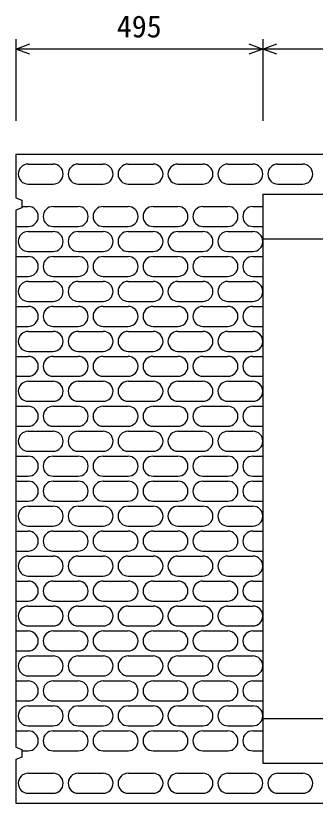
# Model space of a CAD drawing. Units: millimetres, scale not verified. Extents: x -16800 to 16800, y -5940 to 5940.
# Drawn here: x -9554 to -8954, y 2745 to 4322 of the extents above; entities that cross this region are included whole.
import ezdxf
from ezdxf.enums import TextEntityAlignment as Align

# ---------------------------------------------------------------- set-up
doc = ezdxf.new("R2010")
doc.units = ezdxf.units.MM
doc.header["$LTSCALE"] = 20
for name, color, linetype, lineweight in [('0-0_DIM', 7, 'Continuous', 25), ('0-2_HATCH', 6, 'Continuous', 25), ('0-5_OUTLINE', 3, 'Continuous', 25)]:
    doc.layers.add(name, color=color, linetype=linetype, lineweight=lineweight)
doc.styles.add('ＭＳ ゴシック', font='')
doc.styles.get('ＭＳ ゴシック').set_extended_font_data('MS Gothic')

msp = doc.modelspace()

# ---------------------------------------------------------------- linework, layer by layer
at = {"layer": '0-0_DIM'}
for p, q in [((-9553.83, 4275.39), (-9553.83, 4111.63)), ((-9058.83, 4275.39), (-9058.83, 4111.63)), ((-9058.83, 4255.39), (-9553.83, 4255.39)), ((-8048.83, 4255.39), (-9058.83, 4255.39))]:
    msp.add_line(p, q, dxfattribs=at)
for points in [[(-9525.64, 4245.13), (-9553.83, 4255.39), (-9525.64, 4265.65)], [(-9087.02, 4265.65), (-9058.83, 4255.39), (-9087.02, 4245.13)], [(-9030.64, 4245.13), (-9058.83, 4255.39), (-9030.64, 4265.65)]]:
    msp.add_lwpolyline(points, dxfattribs=at)
at = {"layer": '0-2_HATCH'}
for p, q in [((-9528.83, 4024.96), (-9478.83, 4024.96)), ((-9428.83, 4024.96), (-9378.83, 4024.96)), ((-9328.83, 4024.96), (-9278.83, 4024.96)), ((-9228.83, 4024.96), (-9178.83, 4024.96)), ((-9128.83, 4024.96), (-9078.83, 4024.96)), ((-9028.83, 4024.96), (-8978.83, 4024.96)), ((-9528.83, 3984.96), (-9478.83, 3984.96)), ((-9428.83, 3984.96), (-9378.83, 3984.96)), ((-9328.83, 3984.96), (-9278.83, 3984.96)), ((-9228.83, 3984.96), (-9178.83, 3984.96)), ((-9128.83, 3984.96), (-9078.83, 3984.96)), ((-9028.83, 3984.96), (-8978.83, 3984.96)), ((-9541.83, 3939.96), (-9528.83, 3939.96)), ((-9478.83, 3939.96), (-9428.83, 3939.96)), ((-9378.83, 3939.96), (-9328.83, 3939.96)), ((-9278.83, 3939.96), (-9228.83, 3939.96)), ((-9178.83, 3939.96), (-9128.83, 3939.96)), ((-9078.83, 3939.96), (-9058.83, 3939.96)), ((-9553.83, 3899.96), (-9528.83, 3899.96)), ((-9478.83, 3899.96), (-9428.83, 3899.96)), ((-9378.83, 3899.96), (-9328.83, 3899.96)), ((-9278.83, 3899.96), (-9228.83, 3899.96)), ((-9178.83, 3899.96), (-9128.83, 3899.96)), ((-9078.83, 3899.96), (-9058.83, 3899.96)), ((-9528.83, 3889.96), (-9478.83, 3889.96)), ((-9428.83, 3889.96), (-9378.83, 3889.96)), ((-9328.83, 3889.96), (-9278.83, 3889.96)), ((-9228.83, 3889.96), (-9178.83, 3889.96)), ((-9128.83, 3889.96), (-9078.83, 3889.96)), ((-9528.83, 3849.96), (-9478.83, 3849.96)), ((-9428.83, 3849.96), (-9378.83, 3849.96)), ((-9328.83, 3849.96), (-9278.83, 3849.96)), ((-9228.83, 3849.96), (-9178.83, 3849.96)), ((-9128.83, 3849.96), (-9078.83, 3849.96)), ((-9553.83, 3839.96), (-9528.83, 3839.96)), ((-9478.83, 3839.96), (-9428.83, 3839.96)), ((-9378.83, 3839.96), (-9328.83, 3839.96)), ((-9278.83, 3839.96), (-9228.83, 3839.96)), ((-9178.83, 3839.96), (-9128.83, 3839.96)), ((-9078.83, 3839.96), (-9058.83, 3839.96)), ((-9553.83, 3799.96), (-9528.83, 3799.96)), ((-9528.83, 3789.96), (-9478.83, 3789.96)), ((-9478.83, 3799.96), (-9428.83, 3799.96)), ((-9428.83, 3789.96), (-9378.83, 3789.96)), ((-9378.83, 3799.96), (-9328.83, 3799.96)), ((-9328.83, 3789.96), (-9278.83, 3789.96)), ((-9278.83, 3799.96), (-9228.83, 3799.96)), ((-9228.83, 3789.96), (-9178.83, 3789.96)), ((-9178.83, 3799.96), (-9128.83, 3799.96)), ((-9128.83, 3789.96), (-9078.83, 3789.96)), ((-9078.83, 3799.96), (-9058.83, 3799.96)), ((-9553.83, 3739.96), (-9528.83, 3739.96)), ((-9528.83, 3749.96), (-9478.83, 3749.96)), ((-9478.83, 3739.96), (-9428.83, 3739.96)), ((-9428.83, 3749.96), (-9378.83, 3749.96)), ((-9378.83, 3739.96), (-9328.83, 3739.96)), ((-9328.83, 3749.96), (-9278.83, 3749.96)), ((-9278.83, 3739.96), (-9228.83, 3739.96)), ((-9228.83, 3749.96), (-9178.83, 3749.96)), ((-9178.83, 3739.96), (-9128.83, 3739.96)), ((-9128.83, 3749.96), (-9078.83, 3749.96)), ((-9078.83, 3739.96), (-9058.83, 3739.96)), ((-9553.83, 3699.96), (-9528.83, 3699.96)), ((-9478.83, 3699.96), (-9428.83, 3699.96)), ((-9378.83, 3699.96), (-9328.83, 3699.96)), ((-9278.83, 3699.96), (-9228.83, 3699.96)), ((-9178.83, 3699.96), (-9128.83, 3699.96)), ((-9078.83, 3699.96), (-9058.83, 3699.96)), ((-9528.83, 3689.96), (-9478.83, 3689.96)), ((-9428.83, 3689.96), (-9378.83, 3689.96)), ((-9328.83, 3689.96), (-9278.83, 3689.96)), ((-9228.83, 3689.96), (-9178.83, 3689.96)), ((-9128.83, 3689.96), (-9078.83, 3689.96)), ((-9528.83, 3649.96), (-9478.83, 3649.96)), ((-9428.83, 3649.96), (-9378.83, 3649.96)), ((-9328.83, 3649.96), (-9278.83, 3649.96)), ((-9228.83, 3649.96), (-9178.83, 3649.96)), ((-9128.83, 3649.96), (-9078.83, 3649.96)), ((-9553.83, 3639.96), (-9528.83, 3639.96)), ((-9478.83, 3639.96), (-9428.83, 3639.96)), ((-9378.83, 3639.96), (-9328.83, 3639.96)), ((-9278.83, 3639.96), (-9228.83, 3639.96)), ((-9178.83, 3639.96), (-9128.83, 3639.96)), ((-9078.83, 3639.96), (-9058.83, 3639.96)), ((-9553.83, 3599.96), (-9528.83, 3599.96)), ((-9478.83, 3599.96), (-9428.83, 3599.96)), ((-9378.83, 3599.96), (-9328.83, 3599.96)), ((-9278.83, 3599.96), (-9228.83, 3599.96)), ((-9178.83, 3599.96), (-9128.83, 3599.96)), ((-9078.83, 3599.96), (-9058.83, 3599.96)), ((-9528.83, 3589.96), (-9478.83, 3589.96)), ((-9428.83, 3589.96), (-9378.83, 3589.96)), ((-9328.83, 3589.96), (-9278.83, 3589.96)), ((-9228.83, 3589.96), (-9178.83, 3589.96)), ((-9128.83, 3589.96), (-9078.83, 3589.96)), ((-9528.83, 3549.96), (-9478.83, 3549.96)), ((-9428.83, 3549.96), (-9378.83, 3549.96)), ((-9328.83, 3549.96), (-9278.83, 3549.96)), ((-9228.83, 3549.96), (-9178.83, 3549.96)), ((-9128.83, 3549.96), (-9078.83, 3549.96)), ((-9553.83, 3539.96), (-9528.83, 3539.96)), ((-9478.83, 3539.96), (-9428.83, 3539.96)), ((-9378.83, 3539.96), (-9328.83, 3539.96)), ((-9278.83, 3539.96), (-9228.83, 3539.96)), ((-9178.83, 3539.96), (-9128.83, 3539.96)), ((-9078.83, 3539.96), (-9058.83, 3539.96)), ((-9553.83, 3499.96), (-9528.83, 3499.96)), ((-9528.83, 3489.96), (-9478.83, 3489.96)), ((-9478.83, 3499.96), (-9428.83, 3499.96)), ((-9428.83, 3489.96), (-9378.83, 3489.96)), ((-9378.83, 3499.96), (-9328.83, 3499.96)), ((-9328.83, 3489.96), (-9278.83, 3489.96)), ((-9278.83, 3499.96), (-9228.83, 3499.96)), ((-9228.83, 3489.96), (-9178.83, 3489.96)), ((-9178.83, 3499.96), (-9128.83, 3499.96)), ((-9128.83, 3489.96), (-9078.83, 3489.96)), ((-9078.83, 3499.96), (-9058.83, 3499.96)), ((-9553.83, 3439.96), (-9528.83, 3439.96)), ((-9528.83, 3449.96), (-9478.83, 3449.96)), ((-9478.83, 3439.96), (-9428.83, 3439.96)), ((-9428.83, 3449.96), (-9378.83, 3449.96)), ((-9378.83, 3439.96), (-9328.83, 3439.96)), ((-9328.83, 3449.96), (-9278.83, 3449.96)), ((-9278.83, 3439.96), (-9228.83, 3439.96)), ((-9228.83, 3449.96), (-9178.83, 3449.96)), ((-9178.83, 3439.96), (-9128.83, 3439.96)), ((-9128.83, 3449.96), (-9078.83, 3449.96)), ((-9078.83, 3439.96), (-9058.83, 3439.96)), ((-9553.83, 3399.96), (-9528.83, 3399.96)), ((-9478.83, 3399.96), (-9428.83, 3399.96)), ((-9378.83, 3399.96), (-9328.83, 3399.96)), ((-9278.83, 3399.96), (-9228.83, 3399.96)), ((-9178.83, 3399.96), (-9128.83, 3399.96)), ((-9078.83, 3399.96), (-9058.83, 3399.96)), ((-9553.83, 3389.96), (-9528.83, 3389.96)), ((-9478.83, 3389.96), (-9428.83, 3389.96)), ((-9378.83, 3389.96), (-9328.83, 3389.96)), ((-9278.83, 3389.96), (-9228.83, 3389.96)), ((-9178.83, 3389.96), (-9128.83, 3389.96)), ((-9078.83, 3389.96), (-9058.83, 3389.96)), ((-9553.83, 3349.96), (-9528.83, 3349.96)), ((-9478.83, 3349.96), (-9428.83, 3349.96)), ((-9378.83, 3349.96), (-9328.83, 3349.96)), ((-9278.83, 3349.96), (-9228.83, 3349.96)), ((-9178.83, 3349.96), (-9128.83, 3349.96)), ((-9078.83, 3349.96), (-9058.83, 3349.96)), ((-9528.83, 3339.96), (-9478.83, 3339.96)), ((-9428.83, 3339.96), (-9378.83, 3339.96)), ((-9328.83, 3339.96), (-9278.83, 3339.96)), ((-9228.83, 3339.96), (-9178.83, 3339.96)), ((-9128.83, 3339.96), (-9078.83, 3339.96)), ((-9528.83, 3299.96), (-9478.83, 3299.96)), ((-9428.83, 3299.96), (-9378.83, 3299.96)), ((-9328.83, 3299.96), (-9278.83, 3299.96)), ((-9228.83, 3299.96), (-9178.83, 3299.96)), ((-9128.83, 3299.96), (-9078.83, 3299.96)), ((-9553.83, 3289.96), (-9528.83, 3289.96)), ((-9478.83, 3289.96), (-9428.83, 3289.96)), ((-9378.83, 3289.96), (-9328.83, 3289.96)), ((-9278.83, 3289.96), (-9228.83, 3289.96)), ((-9178.83, 3289.96), (-9128.83, 3289.96)), ((-9078.83, 3289.96), (-9058.83, 3289.96)), ((-9553.83, 3249.96), (-9528.83, 3249.96)), ((-9478.83, 3249.96), (-9428.83, 3249.96)), ((-9378.83, 3249.96), (-9328.83, 3249.96)), ((-9278.83, 3249.96), (-9228.83, 3249.96)), ((-9178.83, 3249.96), (-9128.83, 3249.96)), ((-9078.83, 3249.96), (-9058.83, 3249.96)), ((-9528.83, 3239.96), (-9478.83, 3239.96)), ((-9428.83, 3239.96), (-9378.83, 3239.96)), ((-9328.83, 3239.96), (-9278.83, 3239.96)), ((-9228.83, 3239.96), (-9178.83, 3239.96)), ((-9128.83, 3239.96), (-9078.83, 3239.96)), ((-9553.83, 3189.96), (-9528.83, 3189.96)), ((-9528.83, 3199.96), (-9478.83, 3199.96)), ((-9478.83, 3189.96), (-9428.83, 3189.96)), ((-9428.83, 3199.96), (-9378.83, 3199.96)), ((-9378.83, 3189.96), (-9328.83, 3189.96)), ((-9328.83, 3199.96), (-9278.83, 3199.96)), ((-9278.83, 3189.96), (-9228.83, 3189.96)), ((-9228.83, 3199.96), (-9178.83, 3199.96)), ((-9178.83, 3189.96), (-9128.83, 3189.96)), ((-9128.83, 3199.96), (-9078.83, 3199.96)), ((-9078.83, 3189.96), (-9058.83, 3189.96)), ((-9553.83, 3149.96), (-9528.83, 3149.96)), ((-9528.83, 3139.96), (-9478.83, 3139.96)), ((-9478.83, 3149.96), (-9428.83, 3149.96)), ((-9428.83, 3139.96), (-9378.83, 3139.96)), ((-9378.83, 3149.96), (-9328.83, 3149.96)), ((-9328.83, 3139.96), (-9278.83, 3139.96)), ((-9278.83, 3149.96), (-9228.83, 3149.96)), ((-9228.83, 3139.96), (-9178.83, 3139.96)), ((-9178.83, 3149.96), (-9128.83, 3149.96)), ((-9128.83, 3139.96), (-9078.83, 3139.96)), ((-9078.83, 3149.96), (-9058.83, 3149.96)), ((-9528.83, 3099.96), (-9478.83, 3099.96)), ((-9428.83, 3099.96), (-9378.83, 3099.96)), ((-9328.83, 3099.96), (-9278.83, 3099.96)), ((-9228.83, 3099.96), (-9178.83, 3099.96)), ((-9128.83, 3099.96), (-9078.83, 3099.96)), ((-9553.83, 3089.96), (-9528.83, 3089.96)), ((-9478.83, 3089.96), (-9428.83, 3089.96)), ((-9378.83, 3089.96), (-9328.83, 3089.96)), ((-9278.83, 3089.96), (-9228.83, 3089.96)), ((-9178.83, 3089.96), (-9128.83, 3089.96)), ((-9078.83, 3089.96), (-9058.83, 3089.96)), ((-9553.83, 3049.96), (-9528.83, 3049.96)), ((-9478.83, 3049.96), (-9428.83, 3049.96)), ((-9378.83, 3049.96), (-9328.83, 3049.96)), ((-9278.83, 3049.96), (-9228.83, 3049.96)), ((-9178.83, 3049.96), (-9128.83, 3049.96)), ((-9078.83, 3049.96), (-9058.83, 3049.96)), ((-9528.83, 3039.96), (-9478.83, 3039.96)), ((-9428.83, 3039.96), (-9378.83, 3039.96)), ((-9328.83, 3039.96), (-9278.83, 3039.96)), ((-9228.83, 3039.96), (-9178.83, 3039.96)), ((-9128.83, 3039.96), (-9078.83, 3039.96)), ((-9528.83, 2999.96), (-9478.83, 2999.96)), ((-9428.83, 2999.96), (-9378.83, 2999.96)), ((-9328.83, 2999.96), (-9278.83, 2999.96)), ((-9228.83, 2999.96), (-9178.83, 2999.96)), ((-9128.83, 2999.96), (-9078.83, 2999.96)), ((-9553.83, 2989.96), (-9528.83, 2989.96)), ((-9478.83, 2989.96), (-9428.83, 2989.96)), ((-9378.83, 2989.96), (-9328.83, 2989.96)), ((-9278.83, 2989.96), (-9228.83, 2989.96)), ((-9178.83, 2989.96), (-9128.83, 2989.96)), ((-9078.83, 2989.96), (-9058.83, 2989.96)), ((-9553.83, 2949.96), (-9528.83, 2949.96)), ((-9478.83, 2949.96), (-9428.83, 2949.96)), ((-9378.83, 2949.96), (-9328.83, 2949.96)), ((-9278.83, 2949.96), (-9228.83, 2949.96)), ((-9178.83, 2949.96), (-9128.83, 2949.96)), ((-9078.83, 2949.96), (-9058.83, 2949.96)), ((-9528.83, 2939.96), (-9478.83, 2939.96)), ((-9428.83, 2939.96), (-9378.83, 2939.96)), ((-9328.83, 2939.96), (-9278.83, 2939.96)), ((-9228.83, 2939.96), (-9178.83, 2939.96)), ((-9128.83, 2939.96), (-9078.83, 2939.96)), ((-9553.83, 2889.96), (-9528.83, 2889.96)), ((-9528.83, 2899.96), (-9478.83, 2899.96)), ((-9478.83, 2889.96), (-9428.83, 2889.96)), ((-9428.83, 2899.96), (-9378.83, 2899.96)), ((-9378.83, 2889.96), (-9328.83, 2889.96)), ((-9328.83, 2899.96), (-9278.83, 2899.96)), ((-9278.83, 2889.96), (-9228.83, 2889.96)), ((-9228.83, 2899.96), (-9178.83, 2899.96)), ((-9178.83, 2889.96), (-9128.83, 2889.96)), ((-9128.83, 2899.96), (-9078.83, 2899.96)), ((-9078.83, 2889.96), (-9058.83, 2889.96)), ((-9541.83, 2849.96), (-9528.83, 2849.96)), ((-9478.83, 2849.96), (-9428.83, 2849.96)), ((-9378.83, 2849.96), (-9328.83, 2849.96)), ((-9278.83, 2849.96), (-9228.83, 2849.96)), ((-9178.83, 2849.96), (-9128.83, 2849.96)), ((-9078.83, 2849.96), (-9058.83, 2849.96)), ((-9528.83, 2804.96), (-9478.83, 2804.96)), ((-9428.83, 2804.96), (-9378.83, 2804.96)), ((-9328.83, 2804.96), (-9278.83, 2804.96)), ((-9228.83, 2804.96), (-9178.83, 2804.96)), ((-9128.83, 2804.96), (-9078.83, 2804.96)), ((-9028.83, 2804.96), (-8978.83, 2804.96)), ((-9528.83, 2764.96), (-9478.83, 2764.96)), ((-9428.83, 2764.96), (-9378.83, 2764.96)), ((-9328.83, 2764.96), (-9278.83, 2764.96)), ((-9228.83, 2764.96), (-9178.83, 2764.96)), ((-9128.83, 2764.96), (-9078.83, 2764.96)), ((-9028.83, 2764.96), (-8978.83, 2764.96))]:
    msp.add_line(p, q, dxfattribs=at)
for centre, start, end in [((-9528.83, 4004.96), 90, 270), ((-9478.83, 4004.96), 270, 90), ((-9428.83, 4004.96), 90, 270), ((-9378.83, 4004.96), 270, 90), ((-9328.83, 4004.96), 90, 270), ((-9278.83, 4004.96), 270, 90), ((-9228.83, 4004.96), 90, 270), ((-9178.83, 4004.96), 270, 90), ((-9128.83, 4004.96), 90, 270), ((-9078.83, 4004.96), 270, 90), ((-9028.83, 4004.96), 90, 270), ((-8978.83, 4004.96), 270, 90), ((-9528.83, 3919.96), 270, 90), ((-9478.83, 3919.96), 90, 270), ((-9428.83, 3919.96), 270, 90), ((-9378.83, 3919.96), 90, 270), ((-9328.83, 3919.96), 270, 90), ((-9278.83, 3919.96), 90, 270), ((-9228.83, 3919.96), 270, 90), ((-9178.83, 3919.96), 90, 270), ((-9128.83, 3919.96), 270, 90), ((-9078.83, 3919.96), 90, 270), ((-9528.83, 3869.96), 90, 270), ((-9478.83, 3869.96), 270, 90), ((-9428.83, 3869.96), 90, 270), ((-9378.83, 3869.96), 270, 90), ((-9328.83, 3869.96), 90, 270), ((-9278.83, 3869.96), 270, 90), ((-9228.83, 3869.96), 90, 270), ((-9178.83, 3869.96), 270, 90), ((-9128.83, 3869.96), 90, 270), ((-9078.83, 3869.96), 270, 90), ((-9528.83, 3819.96), 270, 90), ((-9478.83, 3819.96), 90, 270), ((-9428.83, 3819.96), 270, 90), ((-9378.83, 3819.96), 90, 270), ((-9328.83, 3819.96), 270, 90), ((-9278.83, 3819.96), 90, 270), ((-9228.83, 3819.96), 270, 90), ((-9178.83, 3819.96), 90, 270), ((-9128.83, 3819.96), 270, 90), ((-9078.83, 3819.96), 90, 270), ((-9528.83, 3769.96), 90, 270), ((-9478.83, 3769.96), 270, 90), ((-9428.83, 3769.96), 90, 270), ((-9378.83, 3769.96), 270, 90), ((-9328.83, 3769.96), 90, 270), ((-9278.83, 3769.96), 270, 90), ((-9228.83, 3769.96), 90, 270), ((-9178.83, 3769.96), 270, 90), ((-9128.83, 3769.96), 90, 270), ((-9078.83, 3769.96), 270, 90), ((-9528.83, 3719.96), 270, 90), ((-9478.83, 3719.96), 90, 270), ((-9428.83, 3719.96), 270, 90), ((-9378.83, 3719.96), 90, 270), ((-9328.83, 3719.96), 270, 90), ((-9278.83, 3719.96), 90, 270), ((-9228.83, 3719.96), 270, 90), ((-9178.83, 3719.96), 90, 270), ((-9128.83, 3719.96), 270, 90), ((-9078.83, 3719.96), 90, 270), ((-9528.83, 3669.96), 90, 270), ((-9478.83, 3669.96), 270, 90), ((-9428.83, 3669.96), 90, 270), ((-9378.83, 3669.96), 270, 90), ((-9328.83, 3669.96), 90, 270), ((-9278.83, 3669.96), 270, 90), ((-9228.83, 3669.96), 90, 270), ((-9178.83, 3669.96), 270, 90), ((-9128.83, 3669.96), 90, 270), ((-9078.83, 3669.96), 270, 90), ((-9528.83, 3619.96), 270, 90), ((-9478.83, 3619.96), 90, 270), ((-9428.83, 3619.96), 270, 90), ((-9378.83, 3619.96), 90, 270), ((-9328.83, 3619.96), 270, 90), ((-9278.83, 3619.96), 90, 270), ((-9228.83, 3619.96), 270, 90), ((-9178.83, 3619.96), 90, 270), ((-9128.83, 3619.96), 270, 90), ((-9078.83, 3619.96), 90, 270), ((-9528.83, 3569.96), 90, 270), ((-9478.83, 3569.96), 270, 90), ((-9428.83, 3569.96), 90, 270), ((-9378.83, 3569.96), 270, 90), ((-9328.83, 3569.96), 90, 270), ((-9278.83, 3569.96), 270, 90), ((-9228.83, 3569.96), 90, 270), ((-9178.83, 3569.96), 270, 90), ((-9128.83, 3569.96), 90, 270), ((-9078.83, 3569.96), 270, 90), ((-9528.83, 3519.96), 270, 90), ((-9478.83, 3519.96), 90, 270), ((-9428.83, 3519.96), 270, 90), ((-9378.83, 3519.96), 90, 270), ((-9328.83, 3519.96), 270, 90), ((-9278.83, 3519.96), 90, 270), ((-9228.83, 3519.96), 270, 90), ((-9178.83, 3519.96), 90, 270), ((-9128.83, 3519.96), 270, 90), ((-9078.83, 3519.96), 90, 270), ((-9528.83, 3469.96), 90, 270), ((-9478.83, 3469.96), 270, 90), ((-9428.83, 3469.96), 90, 270), ((-9378.83, 3469.96), 270, 90), ((-9328.83, 3469.96), 90, 270), ((-9278.83, 3469.96), 270, 90), ((-9228.83, 3469.96), 90, 270), ((-9178.83, 3469.96), 270, 90), ((-9128.83, 3469.96), 90, 270), ((-9078.83, 3469.96), 270, 90), ((-9528.83, 3419.96), 270, 90), ((-9478.83, 3419.96), 90, 270), ((-9428.83, 3419.96), 270, 90), ((-9378.83, 3419.96), 90, 270), ((-9328.83, 3419.96), 270, 90), ((-9278.83, 3419.96), 90, 270), ((-9228.83, 3419.96), 270, 90), ((-9178.83, 3419.96), 90, 270), ((-9128.83, 3419.96), 270, 90), ((-9078.83, 3419.96), 90, 270), ((-9528.83, 3369.96), 270, 90), ((-9478.83, 3369.96), 90, 270), ((-9428.83, 3369.96), 270, 90), ((-9378.83, 3369.96), 90, 270), ((-9328.83, 3369.96), 270, 90), ((-9278.83, 3369.96), 90, 270), ((-9228.83, 3369.96), 270, 90), ((-9178.83, 3369.96), 90, 270), ((-9128.83, 3369.96), 270, 90), ((-9078.83, 3369.96), 90, 270), ((-9528.83, 3319.96), 90, 270), ((-9478.83, 3319.96), 270, 90), ((-9428.83, 3319.96), 90, 270), ((-9378.83, 3319.96), 270, 90), ((-9328.83, 3319.96), 90, 270), ((-9278.83, 3319.96), 270, 90), ((-9228.83, 3319.96), 90, 270), ((-9178.83, 3319.96), 270, 90), ((-9128.83, 3319.96), 90, 270), ((-9078.83, 3319.96), 270, 90), ((-9528.83, 3269.96), 270, 90), ((-9478.83, 3269.96), 90, 270), ((-9428.83, 3269.96), 270, 90), ((-9378.83, 3269.96), 90, 270), ((-9328.83, 3269.96), 270, 90), ((-9278.83, 3269.96), 90, 270), ((-9228.83, 3269.96), 270, 90), ((-9178.83, 3269.96), 90, 270), ((-9128.83, 3269.96), 270, 90), ((-9078.83, 3269.96), 90, 270), ((-9528.83, 3219.96), 90, 270), ((-9478.83, 3219.96), 270, 90), ((-9428.83, 3219.96), 90, 270), ((-9378.83, 3219.96), 270, 90), ((-9328.83, 3219.96), 90, 270), ((-9278.83, 3219.96), 270, 90), ((-9228.83, 3219.96), 90, 270), ((-9178.83, 3219.96), 270, 90), ((-9128.83, 3219.96), 90, 270), ((-9078.83, 3219.96), 270, 90), ((-9528.83, 3169.96), 270, 90), ((-9478.83, 3169.96), 90, 270), ((-9428.83, 3169.96), 270, 90), ((-9378.83, 3169.96), 90, 270), ((-9328.83, 3169.96), 270, 90), ((-9278.83, 3169.96), 90, 270), ((-9228.83, 3169.96), 270, 90), ((-9178.83, 3169.96), 90, 270), ((-9128.83, 3169.96), 270, 90), ((-9078.83, 3169.96), 90, 270), ((-9528.83, 3119.96), 90, 270), ((-9478.83, 3119.96), 270, 90), ((-9428.83, 3119.96), 90, 270), ((-9378.83, 3119.96), 270, 90), ((-9328.83, 3119.96), 90, 270), ((-9278.83, 3119.96), 270, 90), ((-9228.83, 3119.96), 90, 270), ((-9178.83, 3119.96), 270, 90), ((-9128.83, 3119.96), 90, 270), ((-9078.83, 3119.96), 270, 90), ((-9528.83, 3069.96), 270, 90), ((-9478.83, 3069.96), 90, 270), ((-9428.83, 3069.96), 270, 90), ((-9378.83, 3069.96), 90, 270), ((-9328.83, 3069.96), 270, 90), ((-9278.83, 3069.96), 90, 270), ((-9228.83, 3069.96), 270, 90), ((-9178.83, 3069.96), 90, 270), ((-9128.83, 3069.96), 270, 90), ((-9078.83, 3069.96), 90, 270), ((-9528.83, 3019.96), 90, 270), ((-9478.83, 3019.96), 270, 90), ((-9428.83, 3019.96), 90, 270), ((-9378.83, 3019.96), 270, 90), ((-9328.83, 3019.96), 90, 270), ((-9278.83, 3019.96), 270, 90), ((-9228.83, 3019.96), 90, 270), ((-9178.83, 3019.96), 270, 90), ((-9128.83, 3019.96), 90, 270), ((-9078.83, 3019.96), 270, 90), ((-9528.83, 2969.96), 270, 90), ((-9478.83, 2969.96), 90, 270), ((-9428.83, 2969.96), 270, 90), ((-9378.83, 2969.96), 90, 270), ((-9328.83, 2969.96), 270, 90), ((-9278.83, 2969.96), 90, 270), ((-9228.83, 2969.96), 270, 90), ((-9178.83, 2969.96), 90, 270), ((-9128.83, 2969.96), 270, 90), ((-9078.83, 2969.96), 90, 270), ((-9528.83, 2919.96), 90, 270), ((-9478.83, 2919.96), 270, 90), ((-9428.83, 2919.96), 90, 270), ((-9378.83, 2919.96), 270, 90), ((-9328.83, 2919.96), 90, 270), ((-9278.83, 2919.96), 270, 90), ((-9228.83, 2919.96), 90, 270), ((-9178.83, 2919.96), 270, 90), ((-9128.83, 2919.96), 90, 270), ((-9078.83, 2919.96), 270, 90), ((-9528.83, 2869.96), 270, 90), ((-9478.83, 2869.96), 90, 270), ((-9428.83, 2869.96), 270, 90), ((-9378.83, 2869.96), 90, 270), ((-9328.83, 2869.96), 270, 90), ((-9278.83, 2869.96), 90, 270), ((-9228.83, 2869.96), 270, 90), ((-9178.83, 2869.96), 90, 270), ((-9128.83, 2869.96), 270, 90), ((-9078.83, 2869.96), 90, 270), ((-9528.83, 2784.96), 90, 270), ((-9478.83, 2784.96), 270, 90), ((-9428.83, 2784.96), 90, 270), ((-9378.83, 2784.96), 270, 90), ((-9328.83, 2784.96), 90, 270), ((-9278.83, 2784.96), 270, 90), ((-9228.83, 2784.96), 90, 270), ((-9178.83, 2784.96), 270, 90), ((-9128.83, 2784.96), 90, 270), ((-9078.83, 2784.96), 270, 90), ((-9028.83, 2784.96), 90, 270), ((-8978.83, 2784.96), 270, 90)]:
    msp.add_arc(centre, 20, start, end, dxfattribs=at)
at = {"layer": '0-5_OUTLINE'}
for p, q in [((-9553.83, 4044.96), (-7553.83, 4044.96)), ((-9553.83, 4044.96), (-9553.83, 3957.46)), ((-9058.83, 3964.96), (-9058.83, 2824.96)), ((-9058.83, 3964.96), (-8048.83, 3964.96)), ((-9553.83, 3957.46), (-9541.83, 3952.46)), ((-9541.83, 3952.46), (-9541.83, 3937.46)), ((-9541.83, 3937.46), (-9553.83, 3932.46)), ((-9553.83, 3932.46), (-9553.83, 2857.46)), ((-9058.83, 3874.96), (-8048.83, 3874.96)), ((-9058.83, 2914.96), (-8048.83, 2914.96)), ((-9553.83, 2857.46), (-9541.83, 2852.46)), ((-9541.83, 2852.46), (-9541.83, 2837.46)), ((-9541.83, 2837.46), (-9553.83, 2832.46)), ((-9553.83, 2832.46), (-9553.83, 2744.96)), ((-9058.83, 2824.96), (-8048.83, 2824.96)), ((-9553.83, 2744.96), (-7553.83, 2744.96))]:
    msp.add_line(p, q, dxfattribs=at)

# ---------------------------------------------------------------- texts
at = {"layer": '0-0_DIM', "style": 'ＭＳ ゴシック'}
msp.add_text('495', height=43.99, dxfattribs=at).set_placement((-9351.33, 4265.39), align=Align.BOTTOM_LEFT)

doc.saveas('drawing.dxf')
